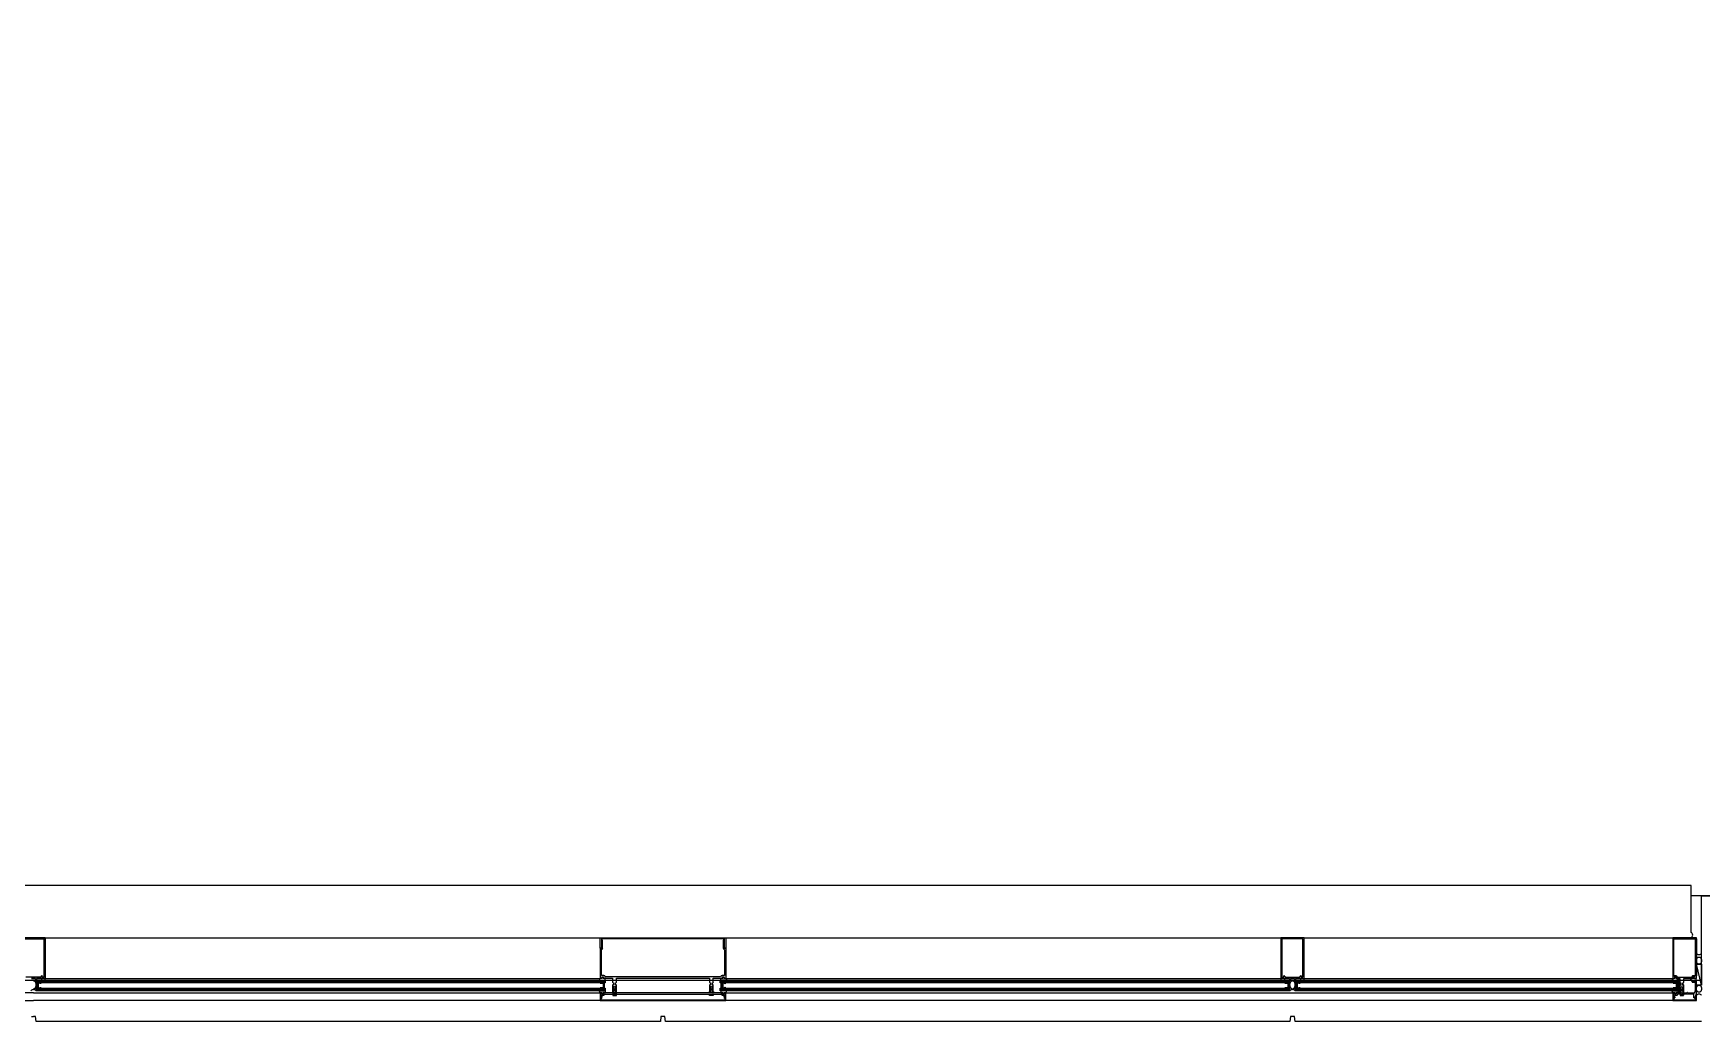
# Model space of a CAD drawing. Header units: inches. Extents: x -71 to 4528, y -885 to 4524.
# Drawn here: x 2760 to 2919, y 0 to 94.2 of the extents above; entities that cross this region are included whole.
import ezdxf

# ---------------------------------------------------------------- set-up
doc = ezdxf.new("R2010")
doc.units = ezdxf.units.IN
doc.header["$LTSCALE"] = 96
doc.header["$MEASUREMENT"] = 0
doc.layers.add('A-Glaz-Exst', color=53, linetype='Continuous')
doc.layers.add('A-Wall-Bldg', color=235, linetype='Continuous')
doc.layers.add('Viewport', color=14, linetype='Continuous', plot=False)

msp = doc.modelspace()

# ---------------------------------------------------------------- linework, layer by layer
at = {"layer": 'A-Glaz-Exst'}
for p, q in [((2761.13, 8), (2758.88, 8)), ((2758.88, 8), (2761.13, 8)), ((2761.13, 8), (2814, 8)), ((2761.13, 4.12), (2761.13, 8)), ((2761.13, 8), (2761.13, 4.12)), ((2814, 7), (2814, 8)), ((2814, 8), (2826, 8)), ((2826, 8), (2878.88, 8)), ((2826, 8), (2826, 7)), ((2881.13, 8), (2878.88, 8)), ((2878.88, 8), (2878.88, 4.12)), ((2881.13, 8), (2916.25, 8)), ((2881.13, 4.12), (2881.13, 8)), ((2918.5, 8), (2916.25, 8)), ((2916.25, 8), (2916.25, 4.12)), ((2918.5, 7.88), (2918.5, 8)), ((2759, 7.88), (2761, 7.88)), ((2761, 7.88), (2761, 4.25)), ((2814.13, 7.01), (2814, 7.01)), ((2814, 7.01), (2814, 4.14)), ((2814.06, 7), (2814, 7)), ((2825.88, 7.88), (2814.13, 7.88)), ((2814.13, 7.88), (2814.13, 7.06)), ((2814.13, 7.7), (2814.13, 7.01)), ((2814.13, 4.4), (2814.13, 6.88)), ((2814.25, 7.76), (2814.19, 7.76)), ((2814.25, 7.01), (2814.25, 7.76)), ((2825.81, 7.76), (2825.75, 7.76)), ((2825.75, 7.76), (2825.75, 7.01)), ((2825.88, 7.06), (2825.88, 7.88)), ((2825.88, 7.01), (2825.88, 7.7)), ((2826, 7.01), (2825.88, 7.01)), ((2825.88, 6.84), (2825.88, 4.4)), ((2826, 7), (2825.94, 7)), ((2826, 7.01), (2826, 4.14)), ((2881, 7.88), (2879, 7.88)), ((2879, 7.88), (2879, 4.25)), ((2881, 4.25), (2881, 7.88)), ((2916.34, 4.42), (2916.34, 7.88)), ((2916.34, 7.88), (2918.5, 7.88)), ((2918.4, 4.42), (2918.4, 7.88)), ((2918.4, 7.88), (2918.5, 7.88)), ((2918.5, 7.88), (2918.5, 4.36)), ((2918.5, 5.87), (2918.51, 5.9)), ((2918.5, 5.84), (2918.5, 5.87)), ((2918.5, 5.81), (2918.5, 5.84)), ((2918.5, 5.78), (2918.5, 5.81)), ((2918.5, 5.75), (2918.5, 5.78)), ((2918.51, 5.73), (2918.5, 5.75)), ((2919, 3.47), (2918.5, 5.47)), ((2918.5, 5.47), (2919, 5.47)), ((2918.51, 5.93), (2918.52, 5.96)), ((2918.51, 5.9), (2918.51, 5.93)), ((2918.51, 5.7), (2918.51, 5.73)), ((2918.52, 5.67), (2918.51, 5.7)), ((2918.52, 5.96), (2918.53, 5.98)), ((2918.53, 5.64), (2918.52, 5.67)), ((2918.53, 5.98), (2918.54, 6.01)), ((2918.54, 5.62), (2918.53, 5.64)), ((2918.54, 6.01), (2918.56, 6.03)), ((2918.56, 5.6), (2918.54, 5.62)), ((2918.56, 6.03), (2918.57, 6.05)), ((2918.57, 5.57), (2918.56, 5.6)), ((2918.57, 6.05), (2918.59, 6.07)), ((2918.59, 5.55), (2918.57, 5.57)), ((2918.59, 6.07), (2918.6, 6.09)), ((2918.6, 5.54), (2918.59, 5.55)), ((2918.6, 6.09), (2918.62, 6.11)), ((2918.62, 5.52), (2918.6, 5.54)), ((2918.62, 6.11), (2918.64, 6.12)), ((2918.64, 5.51), (2918.62, 5.52)), ((2918.64, 6.12), (2918.66, 6.13)), ((2918.66, 5.5), (2918.64, 5.51)), ((2918.66, 6.13), (2918.68, 6.14)), ((2918.68, 5.49), (2918.66, 5.5)), ((2918.68, 6.14), (2918.7, 6.15)), ((2918.7, 5.48), (2918.68, 5.49)), ((2918.7, 6.15), (2918.73, 6.15)), ((2918.73, 5.48), (2918.7, 5.48)), ((2918.73, 6.15), (2918.75, 6.15)), ((2918.75, 5.47), (2918.73, 5.48)), ((2918.75, 6.15), (2918.77, 6.15)), ((2918.77, 5.48), (2918.75, 5.47)), ((2918.77, 6.15), (2918.79, 6.15)), ((2918.79, 5.48), (2918.77, 5.48)), ((2918.79, 6.15), (2918.81, 6.14)), ((2918.81, 5.49), (2918.79, 5.48)), ((2918.81, 6.14), (2918.83, 6.13)), ((2918.83, 5.5), (2918.81, 5.49)), ((2918.83, 6.13), (2918.85, 6.12)), ((2918.85, 5.51), (2918.83, 5.5)), ((2918.85, 6.12), (2918.87, 6.11)), ((2918.87, 5.52), (2918.85, 5.51)), ((2918.87, 6.11), (2918.89, 6.09)), ((2918.89, 5.54), (2918.87, 5.52)), ((2918.89, 6.09), (2918.91, 6.07)), ((2918.91, 5.55), (2918.89, 5.54)), ((2918.91, 6.07), (2918.92, 6.05)), ((2918.92, 5.57), (2918.91, 5.55)), ((2918.92, 6.05), (2918.94, 6.03)), ((2918.94, 5.6), (2918.92, 5.57)), ((2918.94, 6.03), (2918.95, 6.01)), ((2918.95, 5.62), (2918.94, 5.6)), ((2918.95, 6.01), (2918.96, 5.98)), ((2918.96, 5.64), (2918.95, 5.62)), ((2918.96, 5.98), (2918.97, 5.96)), ((2918.97, 5.67), (2918.96, 5.64)), ((2918.97, 5.96), (2918.98, 5.93)), ((2918.98, 5.7), (2918.97, 5.67)), ((2918.98, 5.93), (2918.99, 5.9)), ((2918.99, 5.73), (2918.98, 5.7)), ((2918.99, 5.9), (2918.99, 5.87)), ((2918.99, 5.87), (2919, 5.84)), ((2919, 5.78), (2918.99, 5.75)), ((2918.99, 5.75), (2918.99, 5.73)), ((2919, 5.84), (2919, 5.81)), ((2919, 5.81), (2919, 5.78)), ((2919, 5.47), (2919, 3.47)), ((2760.75, 4.25), (2759.26, 4.25)), ((2759.82, 4.12), (2760.19, 4.12)), ((2760.19, 4.12), (2759.82, 4.12)), ((2760, 3.88), (2759.98, 3.88)), ((2760.03, 3.88), (2760, 3.88)), ((2760.05, 3.88), (2760.03, 3.88)), ((2760.07, 3.87), (2760.05, 3.88)), ((2760.09, 3.86), (2760.07, 3.87)), ((2760.12, 3.85), (2760.09, 3.86)), ((2760.14, 3.83), (2760.12, 3.85)), ((2760.12, 3.17), (2760.14, 3.18)), ((2760.16, 3.81), (2760.14, 3.83)), ((2760.14, 3.18), (2760.16, 3.2)), ((2760.17, 3.79), (2760.16, 3.81)), ((2760.16, 3.2), (2760.17, 3.22)), ((2760.19, 3.77), (2760.17, 3.79)), ((2760.17, 3.22), (2760.19, 3.24)), ((2760.19, 4.12), (2760.19, 4.06)), ((2760.19, 4.06), (2760.19, 4.12)), ((2760.19, 4.06), (2760.19, 4)), ((2760.19, 4.06), (2760.19, 4)), ((2760.19, 4.06), (2760.29, 4.06)), ((2760.29, 4.06), (2760.19, 4.06)), ((2760.19, 4), (2760.29, 4)), ((2760.19, 4), (2760.29, 4)), ((2760.21, 3.75), (2760.19, 3.77)), ((2760.19, 3.24), (2760.21, 3.26)), ((2760.22, 3.72), (2760.21, 3.75)), ((2760.21, 3.26), (2760.22, 3.29)), ((2760.23, 3.69), (2760.22, 3.72)), ((2760.22, 3.29), (2760.23, 3.32)), ((2760.24, 3.66), (2760.23, 3.69)), ((2760.23, 3.32), (2760.24, 3.35)), ((2760.25, 3.63), (2760.24, 3.66)), ((2760.24, 3.35), (2760.25, 3.38)), ((2760.25, 3.7), (2760.25, 3.95)), ((2760.25, 3.95), (2814.5, 3.95)), ((2814.5, 3.7), (2760.25, 3.7)), ((2760.26, 3.6), (2760.25, 3.63)), ((2760.25, 3.38), (2760.26, 3.41)), ((2760.25, 2.95), (2760.25, 3.2)), ((2760.25, 3.2), (2814.5, 3.2)), ((2760.27, 3.57), (2760.26, 3.6)), ((2760.26, 3.41), (2760.27, 3.44)), ((2760.27, 3.54), (2760.27, 3.57)), ((2760.27, 3.51), (2760.27, 3.54)), ((2760.27, 3.47), (2760.27, 3.51)), ((2760.27, 3.44), (2760.27, 3.47)), ((2760.29, 4.06), (2760.29, 4.12)), ((2760.29, 4.12), (2761.13, 4.12)), ((2761.13, 4.12), (2760.29, 4.12)), ((2760.29, 4.12), (2760.29, 4.06)), ((2760.29, 4), (2760.29, 3.95)), ((2760.29, 4), (2760.29, 3.95)), ((2814.44, 3.88), (2760.31, 3.88)), ((2814.43, 3.82), (2760.31, 3.82)), ((2814.44, 3.76), (2760.31, 3.76)), ((2760.31, 3.2), (2760.31, 3.69)), ((2760.31, 3.69), (2760.68, 3.69)), ((2760.31, 3.2), (2760.31, 3.69)), ((2760.31, 3.69), (2760.68, 3.69)), ((2760.68, 3.2), (2760.31, 3.2)), ((2760.68, 3.2), (2760.31, 3.2)), ((2760.39, 3.63), (2760.39, 3.26)), ((2760.39, 3.63), (2760.39, 3.26)), ((2760.63, 3.67), (2760.42, 3.67)), ((2760.63, 3.67), (2760.42, 3.67)), ((2760.42, 3.22), (2760.63, 3.22)), ((2760.42, 3.22), (2760.63, 3.22)), ((2760.45, 3.61), (2760.45, 3.28)), ((2760.45, 3.61), (2760.45, 3.28)), ((2760.66, 3.61), (2760.66, 3.63)), ((2760.66, 3.61), (2760.66, 3.63)), ((2760.68, 3.61), (2760.66, 3.61)), ((2760.68, 3.61), (2760.66, 3.61)), ((2760.66, 3.26), (2760.66, 3.28)), ((2760.66, 3.28), (2760.68, 3.28)), ((2760.66, 3.26), (2760.66, 3.28)), ((2760.66, 3.28), (2760.68, 3.28)), ((2760.68, 3.69), (2760.68, 3.63)), ((2760.68, 3.69), (2760.68, 3.63)), ((2760.68, 3.63), (2760.68, 3.61)), ((2760.68, 3.63), (2760.68, 3.61)), ((2760.68, 3.28), (2760.68, 3.26)), ((2760.68, 3.28), (2760.68, 3.26)), ((2760.68, 3.26), (2760.68, 3.2)), ((2760.68, 3.26), (2760.68, 3.2)), ((2760.75, 4.34), (2760.75, 4.25)), ((2760.77, 4.12), (2760.77, 3.95)), ((2760.77, 4.12), (2760.77, 3.95)), ((2760.84, 4.25), (2760.84, 4.34)), ((2761, 4.25), (2760.84, 4.25)), ((2761.13, 4.12), (2814, 4.12)), ((2814, 4.13), (2813.91, 3.95)), ((2813.91, 3.95), (2814.48, 3.95)), ((2814, 4.14), (2814.17, 4.14)), ((2814.17, 4.13), (2814, 4.13)), ((2814.44, 3.7), (2814.08, 3.7)), ((2814.08, 3.7), (2814.08, 3.64)), ((2814.08, 3.64), (2814.08, 3.61)), ((2814.08, 3.61), (2814.09, 3.61)), ((2814.09, 3.29), (2814.08, 3.29)), ((2814.08, 3.29), (2814.08, 3.26)), ((2814.08, 3.26), (2814.08, 3.2)), ((2814.08, 3.2), (2814.44, 3.2)), ((2814.09, 3.61), (2814.09, 3.64)), ((2814.09, 3.26), (2814.09, 3.29)), ((2814.38, 4.4), (2814.13, 4.4)), ((2814.13, 3.67), (2814.33, 3.67)), ((2814.33, 3.23), (2814.13, 3.23)), ((2814.17, 4.28), (2814.33, 4.28)), ((2814.26, 4.25), (2814.17, 4.21)), ((2814.17, 4.21), (2814.17, 4.19)), ((2814.17, 4.19), (2814.23, 4.21)), ((2814.23, 4.21), (2814.23, 4.19)), ((2814.35, 4.21), (2814.26, 4.25)), ((2814.29, 4.19), (2814.29, 4.21)), ((2814.29, 4.21), (2814.35, 4.19)), ((2814.3, 3.61), (2814.3, 3.29)), ((2814.33, 4.14), (2815.2, 4.14)), ((2814.35, 4.19), (2814.35, 4.21)), ((2814.48, 4.13), (2814.35, 4.13)), ((2814.37, 3.64), (2814.37, 3.26)), ((2814.44, 3.2), (2814.44, 3.7)), ((2814.48, 3.95), (2814.48, 4.13)), ((2814.5, 4.26), (2814.5, 4.28)), ((2825.5, 4.26), (2814.5, 4.26)), ((2814.5, 3.95), (2814.5, 3.7)), ((2814.5, 3.2), (2814.5, 2.95)), ((2815.2, 4.14), (2815.2, 3.76)), ((2815.29, 3.46), (2815.2, 3.51)), ((2815.2, 3.51), (2815.2, 2.85)), ((2815.26, 3.7), (2815.29, 3.7)), ((2815.29, 3.7), (2815.29, 3.46)), ((2815.32, 3.27), (2815.39, 3.39)), ((2815.32, 2.95), (2815.32, 3.27)), ((2815.39, 3.39), (2815.46, 3.27)), ((2815.46, 3.27), (2815.46, 2.95)), ((2815.48, 3.46), (2815.48, 3.7)), ((2815.48, 3.7), (2815.51, 3.7)), ((2815.57, 3.51), (2815.48, 3.46)), ((2815.57, 3.76), (2815.57, 4.14)), ((2815.57, 4.14), (2824.43, 4.14)), ((2815.57, 2.85), (2815.57, 3.51)), ((2824.43, 4.14), (2824.43, 3.76)), ((2824.52, 3.46), (2824.43, 3.51)), ((2824.43, 3.51), (2824.43, 2.85)), ((2824.49, 3.7), (2824.52, 3.7)), ((2824.52, 3.7), (2824.52, 3.46)), ((2824.55, 3.27), (2824.62, 3.39)), ((2824.55, 2.95), (2824.55, 3.27)), ((2824.62, 3.39), (2824.69, 3.27)), ((2824.69, 3.27), (2824.69, 2.95)), ((2824.71, 3.46), (2824.71, 3.7)), ((2824.71, 3.7), (2824.74, 3.7)), ((2824.8, 3.51), (2824.71, 3.46)), ((2824.8, 3.76), (2824.8, 4.14)), ((2824.8, 4.14), (2825.67, 4.14)), ((2824.8, 2.85), (2824.8, 3.51)), ((2825.46, 3.7), (2825.46, 3.95)), ((2825.46, 3.95), (2879.75, 3.95)), ((2879.75, 3.7), (2825.46, 3.7)), ((2825.46, 2.95), (2825.46, 3.2)), ((2825.46, 3.2), (2879.75, 3.2)), ((2825.5, 4.28), (2825.5, 4.26)), ((2879.69, 3.88), (2825.52, 3.88)), ((2879.69, 3.82), (2825.52, 3.82)), ((2879.69, 3.76), (2825.52, 3.76)), ((2825.53, 3.95), (2825.53, 4.13)), ((2825.53, 4.13), (2825.65, 4.13)), ((2826.1, 3.95), (2825.53, 3.95)), ((2825.56, 3.2), (2825.56, 3.69)), ((2825.56, 3.69), (2825.93, 3.69)), ((2825.93, 3.2), (2825.56, 3.2)), ((2825.88, 4.4), (2825.63, 4.4)), ((2825.64, 3.63), (2825.64, 3.26)), ((2825.65, 4.21), (2825.74, 4.25)), ((2825.66, 4.19), (2825.65, 4.21)), ((2825.71, 4.21), (2825.66, 4.19)), ((2825.67, 4.28), (2825.83, 4.28)), ((2825.88, 3.67), (2825.67, 3.67)), ((2825.67, 3.22), (2825.88, 3.22)), ((2825.7, 3.61), (2825.7, 3.28)), ((2825.71, 4.19), (2825.71, 4.21)), ((2825.74, 4.25), (2825.84, 4.21)), ((2825.83, 4.19), (2825.78, 4.21)), ((2825.78, 4.21), (2825.78, 4.19)), ((2825.84, 4.21), (2825.83, 4.19)), ((2825.83, 4.14), (2826, 4.14)), ((2825.84, 4.13), (2826, 4.13)), ((2825.91, 3.61), (2825.91, 3.63)), ((2825.93, 3.61), (2825.91, 3.61)), ((2825.91, 3.26), (2825.91, 3.28)), ((2825.91, 3.28), (2825.93, 3.28)), ((2825.93, 3.69), (2825.93, 3.63)), ((2825.93, 3.63), (2825.93, 3.61)), ((2825.93, 3.28), (2825.93, 3.26)), ((2825.93, 3.26), (2825.93, 3.2)), ((2826, 4.13), (2826.1, 3.95)), ((2826, 4.12), (2878.88, 4.12)), ((2878.88, 4.12), (2879.72, 4.12)), ((2879, 4.25), (2879.17, 4.25)), ((2879.17, 4.25), (2879.17, 4.34)), ((2879.23, 4.12), (2879.23, 3.95)), ((2879.26, 4.34), (2879.26, 4.25)), ((2879.26, 4.25), (2880.75, 4.25)), ((2879.69, 3.69), (2879.33, 3.69)), ((2879.33, 3.69), (2879.33, 3.63)), ((2879.33, 3.63), (2879.33, 3.61)), ((2879.33, 3.61), (2879.34, 3.61)), ((2879.34, 3.28), (2879.33, 3.28)), ((2879.33, 3.28), (2879.33, 3.26)), ((2879.33, 3.26), (2879.33, 3.2)), ((2879.33, 3.2), (2879.69, 3.2)), ((2879.34, 3.61), (2879.34, 3.63)), ((2879.34, 3.26), (2879.34, 3.28)), ((2879.37, 3.67), (2879.58, 3.67)), ((2879.58, 3.22), (2879.37, 3.22)), ((2879.55, 3.61), (2879.55, 3.28)), ((2879.62, 3.63), (2879.62, 3.26)), ((2879.69, 3.2), (2879.69, 3.69)), ((2879.72, 4.12), (2879.72, 4.06)), ((2879.72, 4.06), (2879.82, 4.06)), ((2879.82, 4), (2879.72, 4)), ((2879.72, 4), (2879.72, 3.95)), ((2879.74, 3.57), (2879.73, 3.54)), ((2879.73, 3.54), (2879.73, 3.51)), ((2879.73, 3.51), (2879.73, 3.47)), ((2879.73, 3.47), (2879.74, 3.44)), ((2879.75, 3.63), (2879.74, 3.6)), ((2879.74, 3.6), (2879.74, 3.57)), ((2879.74, 3.44), (2879.74, 3.41)), ((2879.74, 3.41), (2879.75, 3.38)), ((2879.75, 3.7), (2879.75, 3.95)), ((2879.76, 3.66), (2879.75, 3.63)), ((2879.75, 3.38), (2879.76, 3.35)), ((2879.75, 2.95), (2879.75, 3.2)), ((2879.77, 3.69), (2879.76, 3.66)), ((2879.76, 3.35), (2879.77, 3.32)), ((2879.78, 3.72), (2879.77, 3.69)), ((2879.77, 3.32), (2879.78, 3.29)), ((2879.8, 3.75), (2879.78, 3.72)), ((2879.78, 3.29), (2879.8, 3.26)), ((2879.81, 3.77), (2879.8, 3.75)), ((2879.8, 3.26), (2879.81, 3.24)), ((2879.83, 3.79), (2879.81, 3.77)), ((2879.81, 3.24), (2879.83, 3.22)), ((2879.82, 4.06), (2879.82, 4.12)), ((2879.82, 4.12), (2880.19, 4.12)), ((2879.82, 4.06), (2879.82, 4)), ((2879.85, 3.81), (2879.83, 3.79)), ((2879.83, 3.22), (2879.85, 3.2)), ((2879.87, 3.83), (2879.85, 3.81)), ((2879.85, 3.2), (2879.87, 3.18)), ((2879.89, 3.85), (2879.87, 3.83)), ((2879.87, 3.18), (2879.89, 3.17)), ((2879.91, 3.86), (2879.89, 3.85)), ((2879.93, 3.87), (2879.91, 3.86)), ((2879.96, 3.88), (2879.93, 3.87)), ((2879.98, 3.88), (2879.96, 3.88)), ((2880, 3.88), (2879.98, 3.88)), ((2880.03, 3.88), (2880, 3.88)), ((2880.05, 3.88), (2880.03, 3.88)), ((2880.07, 3.87), (2880.05, 3.88)), ((2880.09, 3.86), (2880.07, 3.87)), ((2880.12, 3.85), (2880.09, 3.86)), ((2880.14, 3.83), (2880.12, 3.85)), ((2880.12, 3.17), (2880.14, 3.18)), ((2880.16, 3.81), (2880.14, 3.83)), ((2880.14, 3.18), (2880.16, 3.2)), ((2880.17, 3.79), (2880.16, 3.81)), ((2880.16, 3.2), (2880.17, 3.22)), ((2880.19, 3.77), (2880.17, 3.79)), ((2880.17, 3.22), (2880.19, 3.24)), ((2880.19, 4.12), (2880.19, 4.06)), ((2880.19, 4.06), (2880.19, 4)), ((2880.19, 4.06), (2880.29, 4.06)), ((2880.19, 4), (2880.29, 4)), ((2880.21, 3.75), (2880.19, 3.77)), ((2880.19, 3.24), (2880.21, 3.26)), ((2880.22, 3.72), (2880.21, 3.75)), ((2880.21, 3.26), (2880.22, 3.29)), ((2880.23, 3.69), (2880.22, 3.72)), ((2880.22, 3.29), (2880.23, 3.32)), ((2880.24, 3.66), (2880.23, 3.69)), ((2880.23, 3.32), (2880.24, 3.35)), ((2880.25, 3.63), (2880.24, 3.66)), ((2880.24, 3.35), (2880.25, 3.38)), ((2880.25, 3.7), (2880.25, 3.95)), ((2880.25, 3.95), (2916.75, 3.95)), ((2916.75, 3.7), (2880.25, 3.7)), ((2880.26, 3.6), (2880.25, 3.63)), ((2880.25, 3.38), (2880.26, 3.41)), ((2880.25, 2.95), (2880.25, 3.2)), ((2880.25, 3.2), (2916.75, 3.2)), ((2880.27, 3.57), (2880.26, 3.6)), ((2880.26, 3.41), (2880.27, 3.44)), ((2880.27, 3.54), (2880.27, 3.57)), ((2880.27, 3.51), (2880.27, 3.54)), ((2880.27, 3.47), (2880.27, 3.51)), ((2880.27, 3.44), (2880.27, 3.47)), ((2880.29, 4.06), (2880.29, 4.12)), ((2880.29, 4.12), (2881.13, 4.12)), ((2880.29, 4), (2880.29, 3.95)), ((2916.69, 3.88), (2880.31, 3.88)), ((2916.68, 3.82), (2880.31, 3.82)), ((2916.69, 3.76), (2880.31, 3.76)), ((2880.31, 3.2), (2880.31, 3.69)), ((2880.31, 3.69), (2880.68, 3.69)), ((2880.68, 3.2), (2880.31, 3.2)), ((2880.39, 3.63), (2880.39, 3.26)), ((2880.63, 3.67), (2880.42, 3.67)), ((2880.42, 3.22), (2880.63, 3.22)), ((2880.45, 3.61), (2880.45, 3.28)), ((2880.66, 3.61), (2880.66, 3.63)), ((2880.68, 3.61), (2880.66, 3.61)), ((2880.66, 3.26), (2880.66, 3.28)), ((2880.66, 3.28), (2880.68, 3.28)), ((2880.68, 3.69), (2880.68, 3.63)), ((2880.68, 3.63), (2880.68, 3.61)), ((2880.68, 3.28), (2880.68, 3.26)), ((2880.68, 3.26), (2880.68, 3.2)), ((2880.75, 4.25), (2880.75, 4.34)), ((2880.77, 4.12), (2880.77, 3.95)), ((2880.84, 4.34), (2880.84, 4.25)), ((2880.84, 4.25), (2881, 4.25)), ((2881.13, 4.12), (2916.25, 4.12)), ((2916.25, 4.12), (2916.15, 3.95)), ((2916.15, 3.95), (2916.72, 3.95)), ((2916.25, 4.12), (2916.26, 4.12)), ((2916.41, 4.12), (2916.25, 4.12)), ((2916.26, 4.12), (2916.29, 4.16)), ((2916.29, 4.16), (2916.33, 4.12)), ((2916.33, 4.12), (2916.34, 4.12)), ((2916.34, 4.12), (2916.37, 4.16)), ((2916.71, 3.69), (2916.35, 3.69)), ((2916.35, 3.69), (2916.35, 3.63)), ((2916.35, 3.63), (2916.35, 3.61)), ((2916.35, 3.61), (2916.36, 3.61)), ((2916.36, 3.28), (2916.35, 3.28)), ((2916.35, 3.28), (2916.35, 3.26)), ((2916.35, 3.26), (2916.35, 3.2)), ((2916.35, 3.2), (2916.71, 3.2)), ((2916.36, 3.61), (2916.36, 3.63)), ((2916.36, 3.26), (2916.36, 3.28)), ((2916.37, 4.16), (2916.4, 4.12)), ((2916.58, 4.36), (2916.4, 4.36)), ((2916.4, 4.12), (2916.41, 4.12)), ((2916.4, 3.67), (2916.61, 3.67)), ((2916.61, 3.22), (2916.4, 3.22)), ((2916.51, 4.25), (2916.41, 4.2)), ((2916.41, 4.2), (2916.42, 4.19)), ((2916.42, 4.26), (2916.5, 4.26)), ((2916.42, 4.19), (2916.47, 4.2)), ((2916.47, 4.2), (2916.47, 4.19)), ((2916.5, 4.26), (2916.58, 4.26)), ((2916.6, 4.2), (2916.51, 4.25)), ((2916.54, 4.19), (2916.54, 4.2)), ((2916.54, 4.2), (2916.59, 4.19)), ((2916.58, 4.12), (2916.59, 4.12)), ((2916.58, 3.61), (2916.58, 3.28)), ((2916.59, 4.19), (2916.6, 4.2)), ((2916.59, 4.12), (2916.62, 4.16)), ((2916.72, 4.12), (2916.6, 4.12)), ((2916.62, 4.16), (2916.65, 4.12)), ((2916.64, 3.63), (2916.64, 3.26)), ((2916.65, 4.12), (2916.67, 4.12)), ((2916.67, 4.12), (2916.7, 4.16)), ((2918.06, 4.22), (2916.68, 4.22)), ((2916.7, 4.16), (2916.73, 4.12)), ((2916.71, 3.2), (2916.71, 3.69)), ((2916.72, 3.95), (2916.72, 4.12)), ((2916.73, 4.12), (2916.93, 4.12)), ((2916.93, 4.04), (2916.75, 4.04)), ((2916.75, 4.04), (2916.93, 2.79)), ((2916.75, 2.79), (2916.93, 4.04)), ((2916.75, 4.04), (2916.75, 2.79)), ((2916.75, 3.95), (2916.75, 3.7)), ((2916.75, 3.2), (2916.75, 2.95)), ((2916.93, 4.12), (2916.93, 3.75)), ((2916.93, 2.79), (2916.93, 4.04)), ((2917.02, 3.45), (2916.93, 3.5)), ((2916.93, 3.5), (2916.93, 2.84)), ((2916.99, 3.69), (2917.02, 3.69)), ((2917.02, 3.69), (2917.02, 3.45)), ((2917.04, 3.25), (2917.11, 3.38)), ((2917.04, 2.93), (2917.04, 3.25)), ((2917.11, 3.38), (2917.18, 3.25)), ((2917.18, 3.25), (2917.18, 2.93)), ((2917.21, 3.45), (2917.21, 3.69)), ((2917.21, 3.69), (2917.24, 3.69)), ((2917.3, 3.5), (2917.21, 3.45)), ((2917.3, 3.75), (2917.3, 4.12)), ((2917.3, 4.12), (2918, 4.12)), ((2917.3, 2.84), (2917.3, 3.5)), ((2918.47, 4.12), (2917.9, 4.12)), ((2917.9, 4.12), (2918, 3.94)), ((2918, 4.12), (2918.01, 4.12)), ((2918, 3.94), (2918.16, 3.94)), ((2918.01, 4.12), (2918.04, 4.16)), ((2918.03, 3.94), (2918.16, 3.94)), ((2918.09, 3.88), (2918.03, 3.88)), ((2918.04, 4.16), (2918.08, 4.12)), ((2918.08, 4.12), (2918.09, 4.12)), ((2918.09, 4.12), (2918.12, 4.16)), ((2918.09, 3.84), (2918.09, 3.88)), ((2918.12, 4.16), (2918.15, 4.12)), ((2918.36, 3.74), (2918.14, 3.74)), ((2918.15, 4.12), (2918.16, 4.12)), ((2918.17, 3.88), (2918.16, 3.86)), ((2918.16, 3.86), (2918.25, 3.81)), ((2918.5, 4.36), (2918.17, 4.36)), ((2918.17, 4.26), (2918.25, 4.26)), ((2918.22, 3.86), (2918.17, 3.88)), ((2918.17, 3.8), (2918.33, 3.8)), ((2918.22, 3.88), (2918.22, 3.86)), ((2918.25, 4.26), (2918.33, 4.26)), ((2918.25, 3.81), (2918.35, 3.86)), ((2918.34, 3.88), (2918.28, 3.86)), ((2918.28, 3.86), (2918.28, 3.88)), ((2918.33, 4.12), (2918.34, 4.12)), ((2918.33, 3.94), (2918.5, 3.94)), ((2918.5, 4.36), (2918.34, 4.36)), ((2918.34, 4.12), (2918.37, 4.16)), ((2918.35, 3.86), (2918.34, 3.88)), ((2918.35, 3.94), (2918.47, 3.94)), ((2918.37, 4.16), (2918.4, 4.12)), ((2918.42, 3.8), (2918.39, 3.8)), ((2918.4, 4.12), (2918.42, 4.12)), ((2918.42, 4.12), (2918.45, 4.16)), ((2918.42, 3.03), (2918.42, 3.8)), ((2918.45, 4.16), (2918.48, 4.12)), ((2918.47, 3.94), (2918.47, 4.12)), ((2918.48, 4.12), (2918.5, 4.12)), ((2918.5, 4.12), (2918.5, 4.36)), ((2918.5, 2.75), (2918.5, 3.94)), ((2919, 3.47), (2918.5, 3.47)), ((2918.5, 3.19), (2918.51, 3.22)), ((2918.5, 3.17), (2918.5, 3.19)), ((2918.51, 3.25), (2918.52, 3.28)), ((2918.51, 3.22), (2918.51, 3.25)), ((2918.52, 3.28), (2918.53, 3.3)), ((2918.53, 3.3), (2918.54, 3.33)), ((2918.54, 3.33), (2918.56, 3.35)), ((2918.56, 3.35), (2918.57, 3.38)), ((2918.57, 3.38), (2918.59, 3.39)), ((2918.59, 3.39), (2918.6, 3.41)), ((2918.6, 3.41), (2918.62, 3.43)), ((2918.62, 3.43), (2918.64, 3.44)), ((2918.64, 3.44), (2918.66, 3.45)), ((2918.66, 3.45), (2918.68, 3.46)), ((2918.68, 3.46), (2918.7, 3.47)), ((2918.7, 3.47), (2918.73, 3.47)), ((2918.73, 3.47), (2918.75, 3.47)), ((2918.75, 3.47), (2918.77, 3.47)), ((2918.77, 3.47), (2918.79, 3.47)), ((2918.79, 3.47), (2918.81, 3.46)), ((2918.81, 3.46), (2918.83, 3.45)), ((2918.83, 3.45), (2918.85, 3.44)), ((2918.85, 3.44), (2918.87, 3.43)), ((2918.87, 3.43), (2918.89, 3.41)), ((2918.89, 3.41), (2918.91, 3.39)), ((2918.91, 3.39), (2918.92, 3.38)), ((2918.92, 3.38), (2918.94, 3.35)), ((2918.94, 3.35), (2918.95, 3.33)), ((2918.95, 3.33), (2918.96, 3.3)), ((2918.96, 3.3), (2918.97, 3.28)), ((2918.97, 3.28), (2918.98, 3.25)), ((2918.98, 3.25), (2918.99, 3.22)), ((2918.99, 3.22), (2918.99, 3.19)), ((2918.99, 3.19), (2919, 3.17)), ((2760, 2.76), (2706, 2.76)), ((2706, 2), (2760, 2)), ((2759.98, 3.13), (2760, 3.13)), ((2760, 3.13), (2760.03, 3.13)), ((2760, 2.76), (2814, 2.76)), ((2814, 2), (2760, 2)), ((2760.03, 3.13), (2760.05, 3.14)), ((2760.05, 3.14), (2760.07, 3.14)), ((2760.07, 3.14), (2760.09, 3.15)), ((2760.09, 3.15), (2760.12, 3.17)), ((2814.5, 2.95), (2760.25, 2.95)), ((2814.45, 3.13), (2760.31, 3.13)), ((2814.43, 3.07), (2760.31, 3.07)), ((2814.45, 3.01), (2760.31, 3.01)), ((2814, 2.76), (2813.91, 2.95)), ((2813.91, 2.95), (2814.48, 2.95)), ((2814.17, 2.76), (2814, 2.76)), ((2814.03, 2.75), (2814, 2.75)), ((2814, 2.75), (2814, 2)), ((2814, 2), (2826, 2)), ((2814.1, 2.49), (2814.03, 2.75)), ((2814.08, 2.75), (2814.05, 2.72)), ((2814.05, 2.72), (2814.11, 2.49)), ((2814.05, 2.48), (2814.1, 2.49)), ((2814.05, 2.27), (2814.05, 2.48)), ((2814.15, 2.27), (2814.05, 2.27)), ((2814.05, 2.06), (2814.05, 2.22)), ((2814.05, 2.22), (2814.15, 2.22)), ((2825.95, 2.06), (2814.05, 2.06)), ((2814.11, 2.49), (2814.06, 2.48)), ((2814.06, 2.48), (2814.14, 2.32)), ((2814.1, 2.75), (2814.08, 2.75)), ((2814.13, 2.72), (2814.1, 2.75)), ((2814.16, 2.75), (2814.13, 2.72)), ((2814.14, 2.32), (2814.22, 2.32)), ((2814.17, 2.75), (2814.16, 2.75)), ((2814.17, 2.69), (2814.17, 2.7)), ((2814.17, 2.7), (2814.23, 2.69)), ((2814.26, 2.64), (2814.17, 2.69)), ((2814.33, 2.61), (2814.17, 2.61)), ((2814.22, 2.32), (2814.19, 2.44)), ((2814.23, 2.69), (2814.23, 2.7)), ((2814.25, 2.52), (2814.38, 2.52)), ((2814.35, 2.69), (2814.26, 2.64)), ((2814.29, 2.7), (2814.29, 2.69)), ((2814.29, 2.69), (2814.35, 2.7)), ((2814.35, 2.75), (2814.34, 2.75)), ((2814.48, 2.76), (2814.35, 2.76)), ((2814.38, 2.72), (2814.35, 2.75)), ((2814.35, 2.7), (2814.35, 2.69)), ((2814.41, 2.75), (2814.38, 2.72)), ((2814.43, 2.75), (2814.41, 2.75)), ((2814.46, 2.72), (2814.43, 2.75)), ((2814.44, 2.62), (2815.22, 2.62)), ((2814.49, 2.75), (2814.46, 2.72)), ((2814.48, 2.95), (2814.48, 2.76)), ((2815.22, 2.75), (2814.49, 2.75)), ((2815.18, 2.63), (2815.18, 2.59)), ((2815.59, 2.63), (2815.18, 2.63)), ((2815.18, 2.59), (2815.59, 2.59)), ((2815.19, 2.86), (2815.19, 2.75)), ((2815.19, 2.75), (2815.35, 2.75)), ((2815.2, 2.85), (2815.22, 2.85)), ((2815.22, 2.62), (2815.25, 2.66)), ((2815.22, 2.59), (2815.22, 2.48)), ((2815.22, 2.48), (2815.56, 2.48)), ((2815.23, 2.84), (2815.23, 2.84)), ((2815.25, 2.66), (2815.28, 2.62)), ((2824.72, 2.75), (2815.28, 2.75)), ((2815.28, 2.62), (2824.72, 2.62)), ((2815.3, 2.48), (2815.3, 2.59)), ((2815.37, 3.09), (2815.31, 3)), ((2815.31, 3), (2815.31, 2.98)), ((2815.33, 2.96), (2815.33, 2.94)), ((2815.46, 3), (2815.4, 3.09)), ((2815.43, 2.75), (2815.58, 2.75)), ((2815.45, 2.94), (2815.45, 2.96)), ((2815.46, 2.98), (2815.46, 3)), ((2815.47, 2.48), (2815.47, 2.59)), ((2815.55, 2.84), (2815.54, 2.84)), ((2815.55, 2.85), (2815.57, 2.85)), ((2815.56, 2.48), (2815.56, 2.59)), ((2815.58, 2.75), (2815.58, 2.86)), ((2815.59, 2.59), (2815.59, 2.63)), ((2824.41, 2.59), (2824.41, 2.63)), ((2824.41, 2.63), (2824.82, 2.63)), ((2824.82, 2.59), (2824.41, 2.59)), ((2824.42, 2.75), (2824.42, 2.86)), ((2824.58, 2.75), (2824.42, 2.75)), ((2824.43, 2.85), (2824.45, 2.85)), ((2824.44, 2.48), (2824.44, 2.59)), ((2824.79, 2.48), (2824.44, 2.48)), ((2824.46, 2.84), (2824.46, 2.84)), ((2824.53, 2.48), (2824.53, 2.59)), ((2824.54, 3), (2824.6, 3.09)), ((2824.54, 2.98), (2824.54, 3)), ((2824.56, 2.94), (2824.56, 2.96)), ((2824.63, 3.09), (2824.69, 3)), ((2824.81, 2.75), (2824.66, 2.75)), ((2824.68, 2.96), (2824.68, 2.94)), ((2824.69, 3), (2824.69, 2.98)), ((2824.7, 2.48), (2824.7, 2.59)), ((2824.72, 2.62), (2824.75, 2.66)), ((2824.75, 2.66), (2824.78, 2.62)), ((2824.77, 2.84), (2824.78, 2.84)), ((2824.78, 2.85), (2824.8, 2.85)), ((2825.52, 2.75), (2824.78, 2.75)), ((2824.78, 2.62), (2825.57, 2.62)), ((2824.79, 2.59), (2824.79, 2.48)), ((2824.81, 2.86), (2824.81, 2.75)), ((2824.82, 2.63), (2824.82, 2.59)), ((2879.75, 2.95), (2825.46, 2.95)), ((2879.69, 3.13), (2825.52, 3.13)), ((2879.69, 3.07), (2825.52, 3.07)), ((2879.69, 3.01), (2825.52, 3.01)), ((2825.55, 2.72), (2825.52, 2.75)), ((2826.1, 2.95), (2825.53, 2.95)), ((2825.53, 2.95), (2825.53, 2.76)), ((2825.53, 2.76), (2825.65, 2.76)), ((2825.58, 2.75), (2825.55, 2.72)), ((2825.6, 2.75), (2825.58, 2.75)), ((2825.63, 2.72), (2825.6, 2.75)), ((2825.66, 2.75), (2825.63, 2.72)), ((2825.63, 2.52), (2825.76, 2.52)), ((2825.66, 2.7), (2825.65, 2.69)), ((2825.65, 2.69), (2825.74, 2.64)), ((2825.67, 2.75), (2825.66, 2.75)), ((2825.71, 2.69), (2825.66, 2.7)), ((2825.83, 2.61), (2825.67, 2.61)), ((2825.71, 2.7), (2825.71, 2.69)), ((2825.74, 2.64), (2825.84, 2.69)), ((2825.83, 2.7), (2825.78, 2.69)), ((2825.78, 2.69), (2825.78, 2.7)), ((2825.82, 2.44), (2825.79, 2.32)), ((2825.79, 2.32), (2825.87, 2.32)), ((2825.81, 2.76), (2916.25, 2.76)), ((2825.84, 2.69), (2825.83, 2.7)), ((2825.84, 2.76), (2826, 2.76)), ((2825.85, 2.75), (2825.84, 2.75)), ((2825.88, 2.72), (2825.85, 2.75)), ((2825.95, 2.27), (2825.85, 2.27)), ((2825.85, 2.22), (2825.95, 2.22)), ((2825.87, 2.32), (2825.95, 2.48)), ((2825.91, 2.75), (2825.88, 2.72)), ((2825.97, 2.75), (2825.9, 2.49)), ((2825.9, 2.49), (2825.96, 2.72)), ((2825.9, 2.49), (2825.95, 2.48)), ((2825.95, 2.48), (2825.9, 2.49)), ((2825.93, 2.75), (2825.91, 2.75)), ((2825.96, 2.72), (2825.93, 2.75)), ((2825.95, 2.48), (2825.95, 2.27)), ((2825.95, 2.22), (2825.95, 2.06)), ((2826, 2.75), (2825.97, 2.75)), ((2826, 2.76), (2826.1, 2.95)), ((2826, 2), (2826, 2.75)), ((2916.25, 2), (2826, 2)), ((2879.89, 3.17), (2879.91, 3.15)), ((2879.91, 3.15), (2879.93, 3.14)), ((2879.93, 3.14), (2879.96, 3.14)), ((2879.96, 3.14), (2879.98, 3.13)), ((2879.98, 3.13), (2880, 3.13)), ((2880, 3.13), (2880.03, 3.13)), ((2880.03, 3.13), (2880.05, 3.14)), ((2880.05, 3.14), (2880.07, 3.14)), ((2880.07, 3.14), (2880.09, 3.15)), ((2880.09, 3.15), (2880.12, 3.17)), ((2916.75, 2.95), (2880.25, 2.95)), ((2916.7, 3.13), (2880.31, 3.13)), ((2916.68, 3.07), (2880.31, 3.07)), ((2916.7, 3.01), (2880.31, 3.01)), ((2916.25, 2.76), (2916.15, 2.95)), ((2916.15, 2.95), (2916.72, 2.95)), ((2916.41, 2.76), (2916.25, 2.76)), ((2916.28, 2.75), (2916.25, 2.75)), ((2916.25, 2.75), (2916.25, 2)), ((2916.25, 2), (2918.5, 2)), ((2916.35, 2.49), (2916.28, 2.75)), ((2916.29, 2.71), (2916.32, 2.75)), ((2916.35, 2.49), (2916.29, 2.71)), ((2916.3, 2.48), (2916.35, 2.49)), ((2916.3, 2.48), (2916.35, 2.49)), ((2916.4, 2.31), (2916.3, 2.48)), ((2916.3, 2.27), (2916.3, 2.48)), ((2916.4, 2.27), (2916.3, 2.27)), ((2916.3, 2.06), (2916.3, 2.22)), ((2916.3, 2.22), (2916.4, 2.22)), ((2918.45, 2.06), (2916.3, 2.06)), ((2916.32, 2.75), (2916.41, 2.75)), ((2916.4, 2.28), (2916.4, 2.31)), ((2916.45, 2.28), (2916.4, 2.28)), ((2916.41, 2.68), (2916.42, 2.7)), ((2916.51, 2.63), (2916.41, 2.68)), ((2916.42, 2.7), (2916.47, 2.68)), ((2916.42, 2.61), (2916.58, 2.61)), ((2916.42, 2.41), (2916.45, 2.31)), ((2916.45, 2.31), (2916.45, 2.28)), ((2916.47, 2.68), (2916.47, 2.7)), ((2916.63, 2.48), (2916.48, 2.48)), ((2916.6, 2.68), (2916.51, 2.63)), ((2916.54, 2.7), (2916.54, 2.68)), ((2916.54, 2.68), (2916.59, 2.7)), ((2916.58, 2.75), (2917.08, 2.75)), ((2916.59, 2.7), (2916.6, 2.68)), ((2916.72, 2.76), (2916.6, 2.76)), ((2917.08, 2.62), (2916.71, 2.62)), ((2916.72, 2.95), (2916.72, 2.76)), ((2916.75, 2.79), (2916.93, 2.79)), ((2916.91, 2.62), (2916.91, 2.58)), ((2917.32, 2.62), (2916.91, 2.62)), ((2916.91, 2.58), (2917.32, 2.58)), ((2916.92, 2.86), (2916.92, 2.75)), ((2916.92, 2.75), (2917.07, 2.75)), ((2916.93, 2.84), (2916.95, 2.84)), ((2916.94, 2.58), (2916.94, 2.48)), ((2916.94, 2.48), (2917.28, 2.48)), ((2916.96, 2.84), (2916.95, 2.84)), ((2917.03, 2.48), (2917.03, 2.58)), ((2917.1, 3.09), (2917.04, 2.99)), ((2917.04, 2.99), (2917.04, 2.97)), ((2917.05, 2.96), (2917.05, 2.93)), ((2917.11, 2.66), (2917.08, 2.62)), ((2917.14, 2.62), (2917.11, 2.66)), ((2917.19, 2.99), (2917.12, 3.09)), ((2917.14, 2.75), (2917.6, 2.75)), ((2917.6, 2.62), (2917.14, 2.62)), ((2917.15, 2.75), (2917.31, 2.75)), ((2917.17, 2.93), (2917.17, 2.96)), ((2917.19, 2.97), (2917.19, 2.99)), ((2917.2, 2.48), (2917.2, 2.58)), ((2917.27, 2.84), (2917.3, 2.84)), ((2917.27, 2.84), (2917.27, 2.84)), ((2917.28, 2.48), (2917.28, 2.58)), ((2917.31, 2.75), (2917.31, 2.86)), ((2917.32, 2.58), (2917.32, 2.62)), ((2917.63, 2.66), (2917.6, 2.62)), ((2917.66, 2.62), (2917.63, 2.66)), ((2917.66, 2.75), (2918.34, 2.75)), ((2918.27, 2.62), (2917.66, 2.62)), ((2918.27, 2.28), (2918.27, 2.62)), ((2918.33, 2.28), (2918.27, 2.28)), ((2918.44, 2.48), (2918.33, 2.28)), ((2918.34, 2.75), (2918.42, 3.03)), ((2918.45, 2.27), (2918.35, 2.27)), ((2918.35, 2.22), (2918.45, 2.22)), ((2918.47, 2.75), (2918.4, 2.49)), ((2918.47, 2.75), (2918.4, 2.49)), ((2918.4, 2.49), (2918.44, 2.48)), ((2918.4, 2.49), (2918.45, 2.48)), ((2918.45, 2.48), (2918.45, 2.27)), ((2918.45, 2.22), (2918.45, 2.06)), ((2918.5, 2.75), (2918.47, 2.75)), ((2918.5, 2.75), (2918.47, 2.75)), ((2918.5, 3.14), (2918.5, 3.17)), ((2918.5, 3.11), (2918.5, 3.14)), ((2918.5, 3.08), (2918.5, 3.11)), ((2918.51, 3.05), (2918.5, 3.08)), ((2918.5, 2), (2918.5, 2.75)), ((2918.51, 3.02), (2918.51, 3.05)), ((2918.52, 2.99), (2918.51, 3.02)), ((2918.53, 2.97), (2918.52, 2.99)), ((2918.54, 2.94), (2918.53, 2.97)), ((2918.56, 2.92), (2918.54, 2.94)), ((2918.57, 2.9), (2918.56, 2.92)), ((2918.59, 2.88), (2918.57, 2.9)), ((2918.6, 2.86), (2918.59, 2.88)), ((2918.62, 2.84), (2918.6, 2.86)), ((2918.64, 2.83), (2918.62, 2.84)), ((2918.66, 2.82), (2918.64, 2.83)), ((2918.68, 2.81), (2918.66, 2.82)), ((2918.7, 2.8), (2918.68, 2.81)), ((2918.73, 2.8), (2918.7, 2.8)), ((2918.75, 2.8), (2918.73, 2.8)), ((2918.77, 2.8), (2918.75, 2.8)), ((2918.79, 2.8), (2918.77, 2.8)), ((2918.81, 2.81), (2918.79, 2.8)), ((2918.83, 2.82), (2918.81, 2.81)), ((2918.85, 2.83), (2918.83, 2.82)), ((2918.87, 2.84), (2918.85, 2.83)), ((2918.89, 2.86), (2918.87, 2.84)), ((2918.91, 2.88), (2918.89, 2.86)), ((2918.92, 2.9), (2918.91, 2.88)), ((2918.94, 2.92), (2918.92, 2.9)), ((2918.95, 2.94), (2918.94, 2.92)), ((2918.96, 2.97), (2918.95, 2.94)), ((2918.97, 2.99), (2918.96, 2.97)), ((2918.98, 3.02), (2918.97, 2.99)), ((2918.99, 3.05), (2918.98, 3.02)), ((2919, 3.11), (2918.99, 3.08)), ((2918.99, 3.08), (2918.99, 3.05)), ((2919, 3.17), (2919, 3.14)), ((2919, 3.14), (2919, 3.11)), ((2759.81, 0.5), (2760, 0.5)), ((2760.19, 0.5), (2760, 0.5)), ((2760.25, 0), (2760.19, 0.5)), ((2819.75, 0), (2760.25, 0)), ((2819.81, 0.5), (2819.75, 0)), ((2820.19, 0.5), (2819.81, 0.5)), ((2820.25, 0), (2820.19, 0.5)), ((2879.75, 0), (2820.25, 0)), ((2879.81, 0.5), (2879.75, 0)), ((2880.19, 0.5), (2879.81, 0.5)), ((2880.25, 0), (2880.19, 0.5)), ((2919, 0), (2880.25, 0))]:
    msp.add_line(p, q, dxfattribs=at)
for centre, radius, start, end in [((2814.07, 7.06), 0.062, 269.5489, 359.5489), ((2814.19, 7.7), 0.062, 90.4511, 180.4511), ((2814.13, 7.01), 0.125, 270, 0), ((2826.67, 7.55), 1.07, 210.4995, 221.8661), ((2825.81, 7.7), 0.0625, 0, 90), ((2825.94, 7.06), 0.0615, 180, 270), ((2918.75, 6.73), 0.333, 221.425, 318.575), ((2760.42, 3.63), 0.0352, 90, 180), ((2760.42, 3.63), 0.0352, 90, 180), ((2760.42, 3.26), 0.0352, 180, 270), ((2760.42, 3.26), 0.0352, 180, 270), ((2760.39, 3.61), 0.0601, 359.4207, 71.4707), ((2760.39, 3.61), 0.0601, 359.4207, 71.4707), ((2760.39, 3.28), 0.0601, 288.5293, 0.5793), ((2760.39, 3.28), 0.0601, 288.5293, 0.5793), ((2760.63, 3.63), 0.0352, 0, 90), ((2760.63, 3.63), 0.0352, 0, 90), ((2760.63, 3.26), 0.0352, 270, 0), ((2760.63, 3.26), 0.0352, 270, 0), ((2760.79, 4.34), 0.0459, 90, 180), ((2760.79, 4.34), 0.0464, 0.6031, 90.6031), ((2761.18, 4.03), 0.105, 121.2583, 238.7417), ((2761.18, 4.03), 0.105, 121.2583, 238.7417), ((2814.13, 3.64), 0.0347, 90.8069, 180.8069), ((2814.13, 3.26), 0.0342, 180, 270), ((2814.25, 4.23), 0.0926, 149.6822, 222.5488), ((2814.17, 4.19), 0.0625, 270, 0), ((2814.17, 4.16), 0.0181, 269.4455, 41.9455), ((2814.35, 4.19), 0.062, 179.5489, 269.5489), ((2814.36, 3.61), 0.0606, 107.8899, 179.9399), ((2814.36, 3.29), 0.0599, 180.5275, 252.5775), ((2814.25, 4.23), 0.0926, 317.4512, 30.3178), ((2814.33, 4.16), 0.0181, 138.0546, 270.5546), ((2814.33, 3.64), 0.0352, 0, 90), ((2814.33, 3.26), 0.0347, 269.1931, 359.1931), ((2814.38, 4.28), 0.125, 0, 90), ((2815.26, 3.76), 0.0625, 180, 270), ((2815.51, 3.76), 0.062, 270.4511, 0.4511), ((2824.49, 3.76), 0.062, 179.5489, 269.5489), ((2824.74, 3.76), 0.0625, 270, 0), ((2825.63, 4.28), 0.125, 90, 180), ((2825.67, 3.63), 0.0352, 90, 180), ((2825.67, 3.26), 0.0352, 180, 270), ((2825.65, 4.19), 0.0625, 270, 0), ((2825.75, 4.23), 0.0926, 149.6822, 222.5488), ((2825.64, 3.61), 0.0601, 359.4207, 71.4707), ((2825.64, 3.28), 0.0601, 288.5293, 0.5793), ((2825.67, 4.16), 0.0181, 269.4455, 41.9455), ((2825.84, 4.19), 0.062, 179.5489, 269.5489), ((2825.75, 4.23), 0.0926, 317.4512, 30.3178), ((2825.83, 4.16), 0.0181, 138.0546, 270.5546), ((2825.88, 3.63), 0.0352, 0, 90), ((2825.88, 3.26), 0.0352, 270, 0), ((2878.82, 4.03), 0.105, 301.2583, 58.7417), ((2879.21, 4.34), 0.0459, 90, 180), ((2879.21, 4.34), 0.0464, 0.6031, 90.6031), ((2879.37, 3.63), 0.0347, 89.1931, 179.1931), ((2879.37, 3.26), 0.0352, 180, 270), ((2879.61, 3.61), 0.0595, 108.0653, 180.1153), ((2879.61, 3.28), 0.0601, 179.4207, 251.4707), ((2879.58, 3.63), 0.0347, 0.8069, 90.8069), ((2879.58, 3.26), 0.0352, 270, 0), ((2880.42, 3.63), 0.0347, 89.1931, 179.1931), ((2880.42, 3.26), 0.0352, 180, 270), ((2880.39, 3.61), 0.0595, 359.8847, 71.9347), ((2880.39, 3.28), 0.0601, 288.5293, 0.5793), ((2880.63, 3.63), 0.0347, 0.8069, 90.8069), ((2880.63, 3.26), 0.0352, 270, 0), ((2880.79, 4.34), 0.0459, 90, 180), ((2880.79, 4.34), 0.0464, 0.6031, 90.6031), ((2881.18, 4.03), 0.105, 121.2583, 238.7417), ((2916.4, 4.42), 0.0625, 180, 270), ((2916.4, 3.63), 0.0347, 89.1931, 179.1931), ((2916.4, 3.26), 0.0352, 180, 270), ((2916.5, 4.22), 0.0925, 149.1593, 222.0593), ((2916.41, 4.19), 0.062, 269.5489, 359.5489), ((2916.41, 4.14), 0.0182, 269.8955, 41.4955), ((2916.6, 4.19), 0.0615, 180, 270), ((2916.58, 4.14), 0.0182, 138.5046, 270.1046), ((2916.5, 4.22), 0.0924, 318.4478, 31.3478), ((2916.58, 4.26), 0.0932, 31.8846, 90.6012), ((2916.64, 3.61), 0.0595, 108.0653, 180.1153), ((2916.64, 3.28), 0.0601, 179.4207, 251.4707), ((2916.61, 3.63), 0.0347, 0.8069, 90.8069), ((2916.61, 3.26), 0.0352, 270, 0), ((2916.5, 4.22), 0.186, 359.9618, 30.8451), ((2916.99, 3.75), 0.0625, 180, 270), ((2917.24, 3.75), 0.062, 270.4511, 0.4511), ((2918.03, 3.91), 0.0313, 90, 180), ((2918.03, 3.91), 0.0308, 180.9094, 270.9094), ((2918.25, 4.22), 0.187, 148.6129, 179.4963), ((2918.17, 4.27), 0.0923, 89.6963, 148.4129), ((2918.25, 3.84), 0.156, 179.987, 224.6703), ((2918.25, 4.22), 0.0925, 149.1593, 222.0593), ((2918.25, 3.84), 0.0926, 137.4512, 210.3178), ((2918.16, 4.14), 0.0182, 269.8955, 41.4955), ((2918.16, 3.92), 0.0181, 318.0546, 90.5546), ((2918.16, 3.88), 0.0615, 0, 90), ((2918.35, 3.88), 0.062, 89.5489, 179.5489), ((2918.33, 4.14), 0.0182, 138.5046, 270.1046), ((2918.33, 3.92), 0.0181, 89.4455, 221.9455), ((2918.25, 3.84), 0.0926, 329.6822, 42.5488), ((2918.25, 4.22), 0.0924, 318.4478, 31.3478), ((2918.34, 4.42), 0.0625, 270, 0), ((2918.25, 3.84), 0.155, 315.7836, 342.817), ((2760, 2.71), 0.343, 43.1917, 136.8083), ((2814.15, 2.24), 0.0249, 1.1233, 91.1233), ((2814.15, 2.24), 0.0254, 270, 0), ((2814.25, 2.66), 0.0934, 137.5049, 210.3715), ((2814.17, 2.7), 0.0625, 0, 90), ((2814.17, 2.73), 0.0181, 318.0546, 90.5546), ((2814.25, 2.45), 0.0623, 89.7243, 194.7243), ((2814.35, 2.7), 0.062, 90.4511, 180.4511), ((2814.34, 2.73), 0.0181, 89.4455, 221.9455), ((2814.25, 2.66), 0.0934, 329.6285, 42.4951), ((2814.25, 2.66), 0.187, 311.3891, 350.2391), ((2815.23, 2.88), 0.0387, 211.3602, 268.7768), ((2815.22, 2.95), 0.0928, 270, 0), ((2815.25, 2.75), 0.0308, 0, 180), ((2815.23, 2.94), 0.0933, 269.7, 359.7), ((2815.33, 2.98), 0.0151, 181.8476, 271.8476), ((2815.39, 2.75), 0.04, 0, 180), ((2815.39, 3.08), 0.0151, 32.9833, 147.0167), ((2815.45, 2.98), 0.0151, 268.1524, 358.1524), ((2815.54, 2.94), 0.0933, 180.3, 270.3), ((2815.55, 2.95), 0.0928, 180, 270), ((2815.55, 2.88), 0.0396, 270.4892, 327.9058), ((2824.46, 2.88), 0.0396, 212.0942, 269.5109), ((2824.45, 2.95), 0.0928, 270, 0), ((2824.46, 2.94), 0.0928, 270, 0), ((2824.56, 2.98), 0.0146, 180, 270), ((2824.62, 2.75), 0.0396, 0, 180), ((2824.62, 3.08), 0.0146, 32.9833, 147.0167), ((2824.68, 2.98), 0.0146, 270, 0), ((2824.77, 2.94), 0.0928, 180, 270), ((2824.78, 2.95), 0.0928, 180, 270), ((2824.75, 2.75), 0.0308, 0, 180), ((2824.78, 2.88), 0.0396, 270.4892, 327.9058), ((2825.75, 2.66), 0.187, 189.7609, 228.6109), ((2825.65, 2.7), 0.0625, 0, 90), ((2825.75, 2.66), 0.0934, 137.5049, 210.3715), ((2825.67, 2.73), 0.0181, 318.0546, 90.5546), ((2825.76, 2.45), 0.0623, 345.2757, 90.2757), ((2825.84, 2.7), 0.062, 90.4511, 180.4511), ((2825.84, 2.73), 0.0181, 89.4455, 221.9455), ((2825.75, 2.66), 0.0934, 329.6285, 42.4951), ((2825.85, 2.24), 0.0244, 90, 180), ((2825.85, 2.24), 0.0249, 178.8767, 268.8767), ((2880, 2.71), 0.343, 43.1917, 136.8083), ((2916.5, 2.66), 0.0934, 137.5049, 210.3715), ((2916.4, 2.24), 0.0244, 0, 90), ((2916.4, 2.24), 0.0249, 271.1233, 1.1233), ((2916.41, 2.7), 0.0625, 0, 90), ((2916.41, 2.73), 0.0181, 318.0546, 90.5546), ((2916.48, 2.42), 0.0619, 90.1745, 195.1745), ((2916.6, 2.7), 0.062, 90.4511, 180.4511), ((2916.58, 2.73), 0.0181, 89.4455, 221.9455), ((2916.5, 2.66), 0.0934, 329.6285, 42.4951), ((2916.5, 2.66), 0.219, 307.9186, 351.5686), ((2916.95, 2.88), 0.0391, 213.3944, 270.8111), ((2916.95, 2.93), 0.0928, 270, 0), ((2916.96, 2.93), 0.0928, 270, 0), ((2917.05, 2.97), 0.0146, 180, 270), ((2917.11, 2.75), 0.04, 0, 180), ((2917.11, 2.75), 0.0312, 0, 180), ((2917.11, 3.08), 0.0146, 32.9833, 147.0167), ((2917.17, 2.97), 0.0146, 270, 0), ((2917.27, 2.93), 0.0928, 180, 270), ((2917.27, 2.93), 0.0928, 180, 270), ((2917.27, 2.88), 0.0391, 269.1889, 326.6056), ((2917.63, 2.75), 0.0308, 0, 180), ((2918.35, 2.24), 0.0249, 88.8767, 178.8767), ((2918.35, 2.24), 0.0254, 180, 270), ((2918.75, 2.28), 0.333, 41.425, 138.575)]:
    msp.add_arc(centre, radius, start, end, dxfattribs=at)
at = {"layer": 'A-Wall-Bldg'}
msp.add_line((2918, 8.5), (2918, 11.99), dxfattribs=at)
msp.add_lwpolyline([(3307.74, 83.38), (3302.52, 78.17), (3286.5, 94.19), (3265.81, 73.51), (3281.82, 57.5), (3276.6, 52.28), (3275.91, 52.97), (3235.89, 12.99), (2962, 12.99), (2962, 11.99), (2954.63, 11.99), (2954.63, 34.62), (2925.38, 34.62), (2925.38, 11.99), (2918, 11.99), (2918, 12.99), (2602.01, 12.99), (2602.01, 11.99), (2594.63, 11.99)], dxfattribs=at)
msp.add_arc((2917.88, 8.25), 0.276, 294.9, 65.1, dxfattribs=at)
at = {"layer": 'Viewport'}
msp.add_lwpolyline([(2601, 3.95), (2919, 3.95), (2919, 11.99), (2960.99, 11.99), (2960.99, 3.95), (3239.63, 3.95), (3282.99, 47.31), (3277.33, 52.97), (3307.03, 82.68)], dxfattribs=at)

doc.saveas('drawing.dxf')
